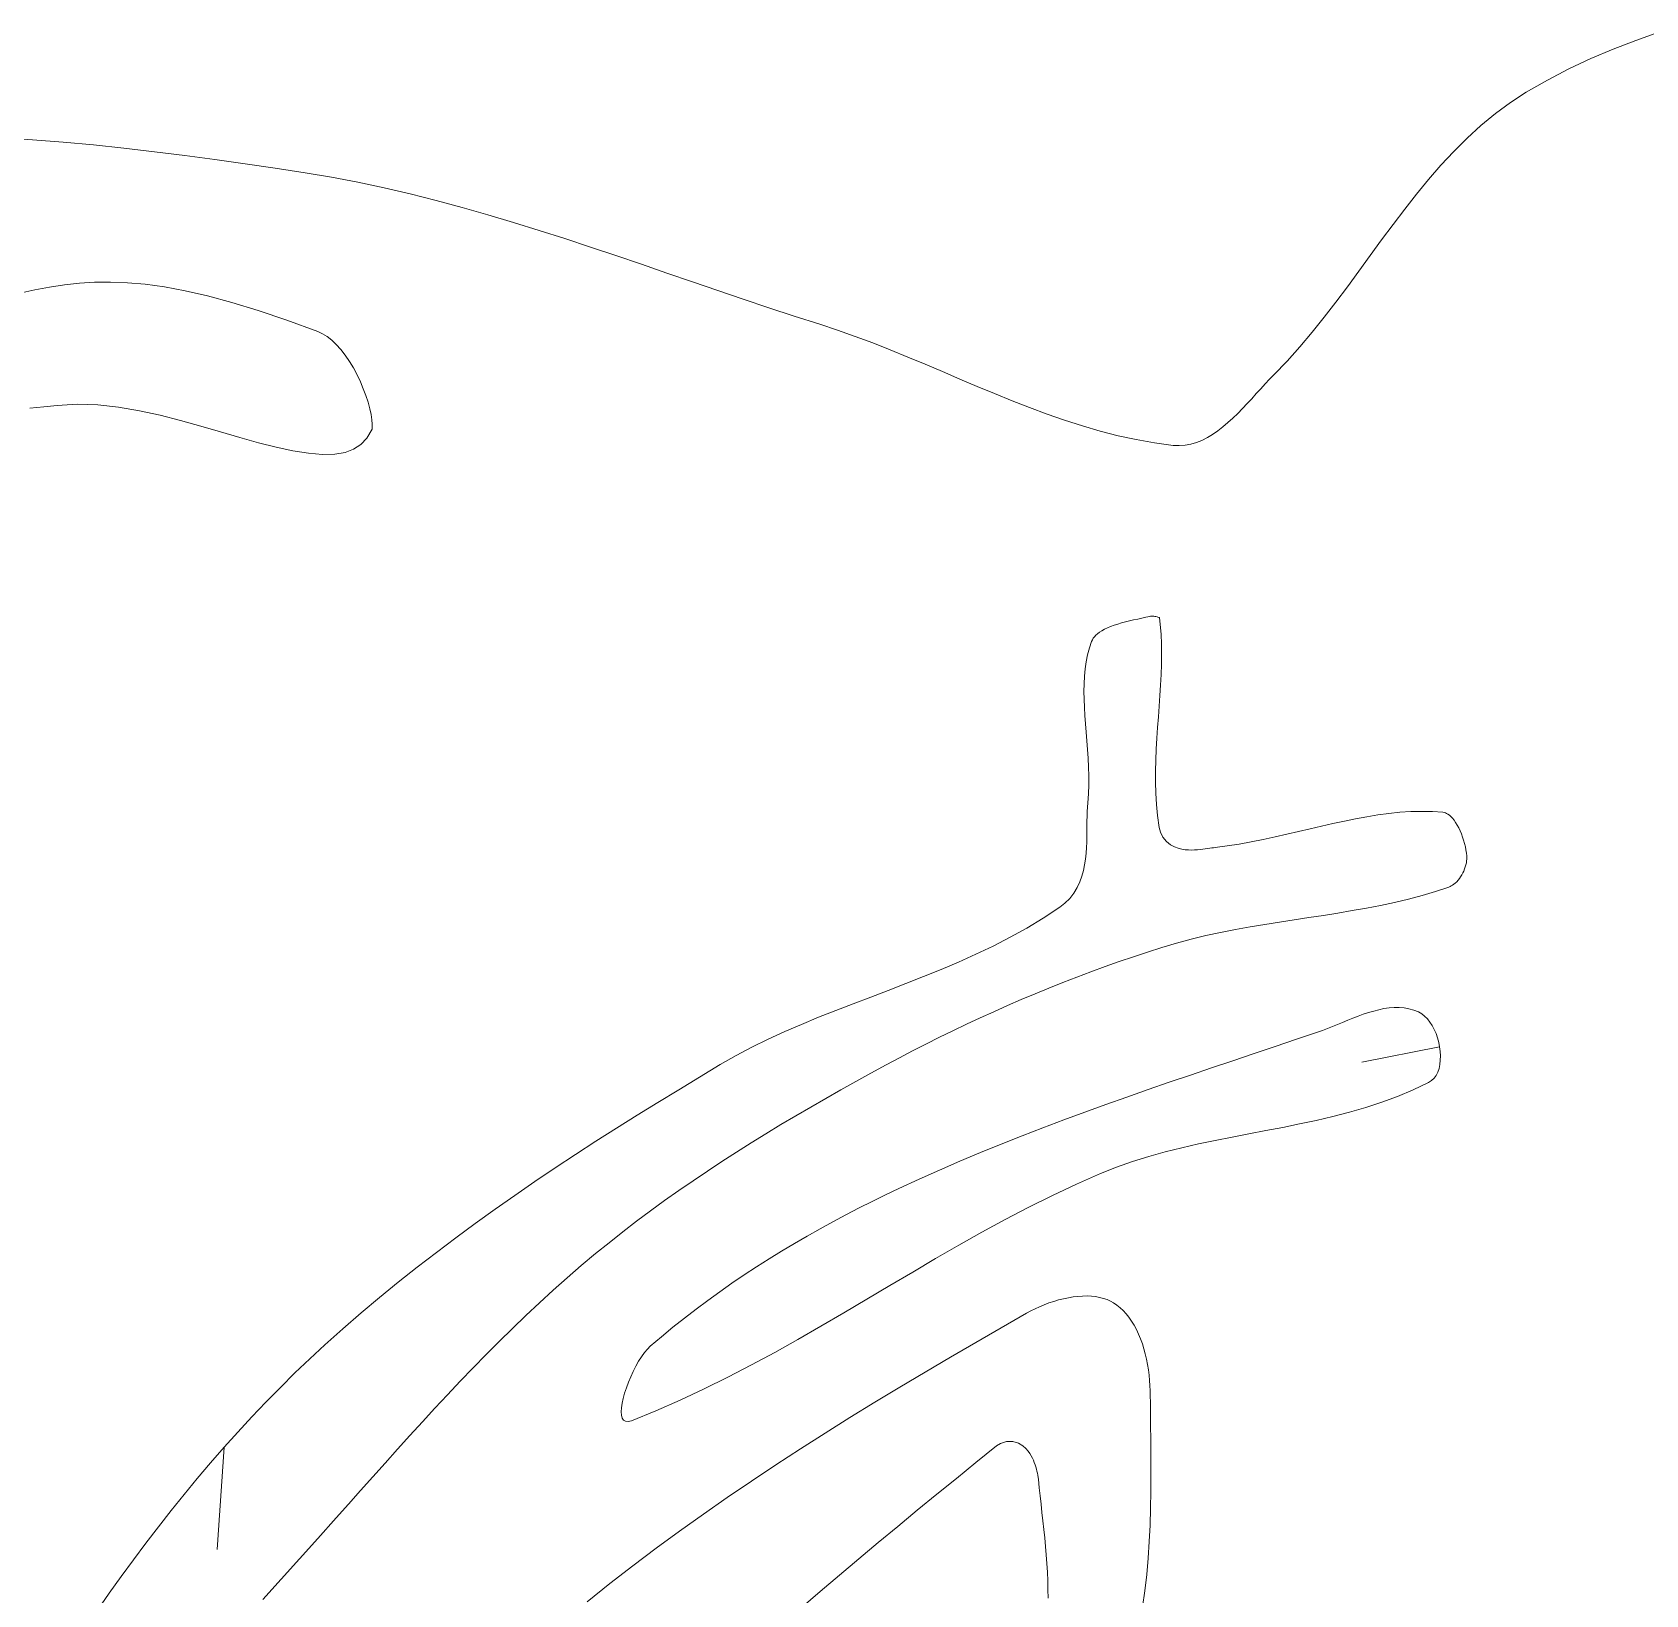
# Model space of a CAD drawing. Header units: inches. Extents: x -12 to 23, y -13.2 to 21.7.
# Drawn here: x 7.641 to 10.344, y 17.087 to 19.704 of the extents above; entities that cross this region are included whole.
import ezdxf

# ---------------------------------------------------------------- set-up
doc = ezdxf.new("R2010")
doc.units = ezdxf.units.IN
doc.header["$MEASUREMENT"] = 0
doc.layers.get('0').update_dxf_attribs({"lineweight": 0})

msp = doc.modelspace()

# ---------------------------------------------------------------- linework, layer by layer
at = {"color": 7, "linetype": 'Continuous', "lineweight": 0}
for p, q in [((7.6698, 19.2772), (7.645, 19.2727)), ((7.6946, 19.281), (7.6698, 19.2772)), ((7.7196, 19.2837), (7.6946, 19.281)), ((7.7452, 19.2854), (7.7196, 19.2837)), ((7.7719, 19.2858), (7.7452, 19.2854)), ((7.8, 19.2847), (7.7719, 19.2858)), ((7.8299, 19.2821), (7.8, 19.2847)), ((7.862, 19.2776), (7.8299, 19.2821)), ((7.8966, 19.2712), (7.862, 19.2776)), ((7.645, 19.2727), (7.6196, 19.2674)), ((7.9342, 19.2626), (7.8966, 19.2712)), ((7.9749, 19.2516), (7.9342, 19.2626)), ((8.0192, 19.2381), (7.9749, 19.2516)), ((8.0674, 19.2218), (8.0192, 19.2381)), ((8.1189, 19.2029), (8.0674, 19.2218)), ((8.127, 19.1991), (8.1189, 19.2029)), ((8.1346, 19.1944), (8.127, 19.1991)), ((8.1423, 19.1884), (8.1346, 19.1944)), ((8.15, 19.181), (8.1423, 19.1884)), ((8.1576, 19.1726), (8.15, 19.181)), ((8.165, 19.1631), (8.1576, 19.1726)), ((8.172, 19.1528), (8.165, 19.1631)), ((8.1786, 19.1418), (8.172, 19.1528)), ((8.1848, 19.1304), (8.1786, 19.1418)), ((8.1904, 19.1188), (8.1848, 19.1304)), ((8.1953, 19.1071), (8.1904, 19.1188)), ((8.1996, 19.0955), (8.1953, 19.1071)), ((8.2033, 19.0843), (8.1996, 19.0955)), ((8.2062, 19.0736), (8.2033, 19.0843)), ((7.6364, 19.0743), (7.6598, 19.0766)), ((7.6598, 19.0766), (7.6823, 19.0791)), ((7.6823, 19.0791), (7.7157, 19.0811)), ((7.7157, 19.0811), (7.7505, 19.0799)), ((7.7505, 19.0799), (7.7853, 19.0761)), ((7.7853, 19.0761), (7.8201, 19.0702)), ((7.8201, 19.0702), (7.8548, 19.0626)), ((7.8548, 19.0626), (7.8891, 19.0539)), ((8.2083, 19.0638), (8.2062, 19.0736)), ((8.2097, 19.055), (8.2083, 19.0638)), ((7.8891, 19.0539), (7.923, 19.0445)), ((7.923, 19.0445), (7.9561, 19.0349)), ((7.9561, 19.0349), (7.9884, 19.0255)), ((8.2011, 19.0244), (8.2099, 19.0395)), ((8.2103, 19.0477), (8.2097, 19.055)), ((8.2099, 19.0395), (8.2103, 19.0423)), ((8.2099, 19.0395), (8.2099, 19.0395)), ((8.2103, 19.0423), (8.2103, 19.0477)), ((7.9884, 19.0255), (8.0195, 19.0167)), ((8.0195, 19.0167), (8.0492, 19.0091)), ((8.0492, 19.0091), (8.0772, 19.003)), ((8.0772, 19.003), (8.1032, 18.9989)), ((8.1648, 19.0005), (8.1791, 19.0058)), ((8.1791, 19.0058), (8.1909, 19.0135)), ((8.1909, 19.0135), (8.2011, 19.0244)), ((8.1032, 18.9989), (8.1267, 18.997)), ((8.1267, 18.997), (8.1474, 18.9975)), ((8.1474, 18.9975), (8.1648, 19.0005)), ((9.4419, 18.7065), (9.437, 18.7041)), ((9.4473, 18.7087), (9.4419, 18.7065)), ((9.453, 18.7108), (9.4473, 18.7087)), ((9.4591, 18.7128), (9.453, 18.7108)), ((9.4655, 18.7147), (9.4591, 18.7128)), ((9.472, 18.7165), (9.4655, 18.7147)), ((9.4788, 18.7182), (9.472, 18.7165)), ((9.4856, 18.7198), (9.4788, 18.7182)), ((9.4926, 18.7213), (9.4856, 18.7198)), ((9.4995, 18.7228), (9.4926, 18.7213)), ((9.5064, 18.7243), (9.4995, 18.7228)), ((9.5127, 18.7256), (9.5064, 18.7243)), ((9.514, 18.7259), (9.5127, 18.7256)), ((9.5151, 18.726), (9.514, 18.7259)), ((9.5164, 18.726), (9.5151, 18.726)), ((9.518, 18.726), (9.5164, 18.726)), ((9.5197, 18.7259), (9.518, 18.726)), ((9.5214, 18.7257), (9.5197, 18.7259)), ((9.5232, 18.7254), (9.5214, 18.7257)), ((9.525, 18.725), (9.5232, 18.7254)), ((9.5266, 18.7246), (9.525, 18.725)), ((9.5281, 18.7241), (9.5266, 18.7246)), ((9.5291, 18.7237), (9.5281, 18.7241)), ((9.5304, 18.7124), (9.5291, 18.7237)), ((9.5317, 18.6959), (9.5304, 18.7124)), ((9.4153, 18.6836), (9.4116, 18.6728)), ((9.4167, 18.6866), (9.4153, 18.6836)), ((9.4182, 18.6892), (9.4167, 18.6866)), ((9.4201, 18.6917), (9.4182, 18.6892)), ((9.4224, 18.6942), (9.4201, 18.6917)), ((9.4252, 18.6967), (9.4224, 18.6942)), ((9.4286, 18.6992), (9.4252, 18.6967)), ((9.4325, 18.7017), (9.4286, 18.6992)), ((9.437, 18.7041), (9.4325, 18.7017)), ((9.5324, 18.6792), (9.5317, 18.6959)), ((9.5326, 18.6623), (9.5324, 18.6792)), ((9.4086, 18.6614), (9.4063, 18.6498)), ((9.4116, 18.6728), (9.4086, 18.6614)), ((9.5324, 18.6453), (9.5326, 18.6623)), ((9.4034, 18.6255), (9.4027, 18.6129)), ((9.4045, 18.6378), (9.4034, 18.6255)), ((9.4063, 18.6498), (9.4045, 18.6378)), ((9.531, 18.6107), (9.5318, 18.6281)), ((9.5318, 18.6281), (9.5324, 18.6453)), ((9.4027, 18.6129), (9.4026, 18.6)), ((9.4026, 18.6), (9.4028, 18.5868)), ((9.5299, 18.5932), (9.531, 18.6107)), ((9.4028, 18.5868), (9.4033, 18.5733)), ((9.4033, 18.5733), (9.4042, 18.5597)), ((9.5273, 18.5577), (9.5286, 18.5755)), ((9.5286, 18.5755), (9.5299, 18.5932)), ((9.4042, 18.5597), (9.4052, 18.5457)), ((9.4052, 18.5457), (9.4063, 18.5316)), ((9.526, 18.5397), (9.5273, 18.5577)), ((9.4063, 18.5316), (9.4074, 18.5173)), ((9.4074, 18.5173), (9.4085, 18.5029)), ((9.5237, 18.5034), (9.5248, 18.5216)), ((9.5248, 18.5216), (9.526, 18.5397)), ((9.4085, 18.5029), (9.4094, 18.4882)), ((9.5229, 18.4851), (9.5237, 18.5034)), ((9.4094, 18.4882), (9.4101, 18.4734)), ((9.4101, 18.4734), (9.4105, 18.4585)), ((9.5225, 18.4667), (9.5229, 18.4851)), ((9.5225, 18.4481), (9.5225, 18.4667)), ((9.4105, 18.4434), (9.41, 18.4282)), ((9.4105, 18.4585), (9.4105, 18.4434)), ((9.523, 18.4295), (9.5225, 18.4481)), ((9.4089, 18.4136), (9.4083, 18.4062)), ((9.41, 18.4282), (9.4089, 18.4136)), ((9.5241, 18.4107), (9.523, 18.4295)), ((9.5259, 18.3919), (9.5241, 18.4107)), ((9.4076, 18.3829), (9.4075, 18.3744)), ((9.4077, 18.3911), (9.4076, 18.3829)), ((9.4079, 18.3988), (9.4077, 18.3911)), ((9.4083, 18.4062), (9.4079, 18.3988)), ((9.5287, 18.3718), (9.5259, 18.3919)), ((9.8388, 18.3828), (9.8197, 18.3787)), ((9.8576, 18.3867), (9.8388, 18.3828)), ((9.8764, 18.3901), (9.8576, 18.3867)), ((9.8951, 18.3931), (9.8764, 18.3901)), ((9.9136, 18.3956), (9.8951, 18.3931)), ((9.932, 18.3975), (9.9136, 18.3956)), ((9.9503, 18.3987), (9.932, 18.3975)), ((9.9685, 18.3991), (9.9503, 18.3987)), ((9.9865, 18.3988), (9.9685, 18.3991)), ((10.0039, 18.3976), (9.9865, 18.3988)), ((10.0064, 18.3972), (10.0039, 18.3976)), ((10.0082, 18.3967), (10.0064, 18.3972)), ((10.0102, 18.3958), (10.0082, 18.3967)), ((10.0124, 18.3945), (10.0102, 18.3958)), ((10.0148, 18.3928), (10.0124, 18.3945)), ((10.0173, 18.3905), (10.0148, 18.3928)), ((10.02, 18.3876), (10.0173, 18.3905)), ((10.0227, 18.3843), (10.02, 18.3876)), ((10.0253, 18.3805), (10.0227, 18.3843)), ((9.4074, 18.3567), (9.4072, 18.3476)), ((9.4075, 18.3657), (9.4074, 18.3567)), ((9.4075, 18.3744), (9.4075, 18.3657)), ((9.5308, 18.3641), (9.5287, 18.3718)), ((9.535, 18.3558), (9.5308, 18.3641)), ((9.5408, 18.3487), (9.535, 18.3558)), ((9.7227, 18.3562), (9.7029, 18.3519)), ((9.7424, 18.3607), (9.7227, 18.3562)), ((9.7619, 18.3652), (9.7424, 18.3607)), ((9.7813, 18.3698), (9.7619, 18.3652)), ((9.8006, 18.3743), (9.7813, 18.3698)), ((9.8197, 18.3787), (9.8006, 18.3743)), ((10.028, 18.3762), (10.0253, 18.3805)), ((10.0305, 18.3716), (10.028, 18.3762)), ((10.0328, 18.3666), (10.0305, 18.3716)), ((10.035, 18.3614), (10.0328, 18.3666)), ((10.037, 18.3561), (10.035, 18.3614)), ((10.0387, 18.3507), (10.037, 18.3561)), ((9.4061, 18.3288), (9.405, 18.3193)), ((9.4067, 18.3383), (9.4061, 18.3288)), ((9.4072, 18.3476), (9.4067, 18.3383)), ((9.5474, 18.3433), (9.5408, 18.3487)), ((9.5541, 18.3396), (9.5474, 18.3433)), ((9.5606, 18.3372), (9.5541, 18.3396)), ((9.5667, 18.3357), (9.5606, 18.3372)), ((9.5724, 18.3348), (9.5667, 18.3357)), ((9.5778, 18.3344), (9.5724, 18.3348)), ((9.5829, 18.3343), (9.5778, 18.3344)), ((9.5878, 18.3344), (9.5829, 18.3343)), ((9.5926, 18.3347), (9.5878, 18.3344)), ((9.5971, 18.3352), (9.5926, 18.3347)), ((9.6015, 18.3357), (9.5971, 18.3352)), ((9.6057, 18.3362), (9.6015, 18.3357)), ((9.6096, 18.3368), (9.6057, 18.3362)), ((9.6133, 18.3373), (9.6096, 18.3368)), ((9.6166, 18.3378), (9.6133, 18.3373)), ((9.6196, 18.3382), (9.6166, 18.3378)), ((9.6225, 18.3385), (9.6196, 18.3382)), ((9.6426, 18.3411), (9.6225, 18.3385)), ((9.6628, 18.3443), (9.6426, 18.3411)), ((9.6829, 18.3479), (9.6628, 18.3443)), ((9.7029, 18.3519), (9.6829, 18.3479)), ((10.0403, 18.3452), (10.0387, 18.3507)), ((10.0416, 18.3397), (10.0403, 18.3452)), ((10.0426, 18.3344), (10.0416, 18.3397)), ((10.0434, 18.3293), (10.0426, 18.3344)), ((10.0439, 18.3247), (10.0434, 18.3293)), ((9.4016, 18.3001), (9.3989, 18.2905)), ((9.4036, 18.3097), (9.4016, 18.3001)), ((9.405, 18.3193), (9.4036, 18.3097)), ((10.0389, 18.2992), (10.0403, 18.3027)), ((10.0403, 18.3027), (10.0415, 18.3061)), ((10.0415, 18.3061), (10.0425, 18.3095)), ((10.0425, 18.3095), (10.0432, 18.3128)), ((10.0432, 18.3128), (10.0437, 18.316)), ((10.0437, 18.316), (10.044, 18.3191)), ((10.0441, 18.3219), (10.0439, 18.3247)), ((10.044, 18.3191), (10.0441, 18.3219)), ((9.3954, 18.2809), (9.391, 18.2714)), ((9.3989, 18.2905), (9.3954, 18.2809)), ((10.0136, 18.2721), (10.016, 18.2731)), ((10.016, 18.2731), (10.018, 18.2741)), ((10.018, 18.2741), (10.0202, 18.2755)), ((10.0202, 18.2755), (10.0224, 18.2771)), ((10.0224, 18.2771), (10.0247, 18.279)), ((10.0247, 18.279), (10.027, 18.2813)), ((10.027, 18.2813), (10.0293, 18.2838)), ((10.0293, 18.2838), (10.0315, 18.2865)), ((10.0315, 18.2865), (10.0335, 18.2895)), ((10.0335, 18.2895), (10.0355, 18.2926)), ((10.0355, 18.2926), (10.0373, 18.2959)), ((10.0373, 18.2959), (10.0389, 18.2992)), ((9.3787, 18.2534), (9.3708, 18.2453)), ((9.3855, 18.2622), (9.3787, 18.2534)), ((9.391, 18.2714), (9.3855, 18.2622)), ((9.8995, 18.2416), (9.9229, 18.2467)), ((9.9229, 18.2467), (9.9461, 18.2522)), ((9.9461, 18.2522), (9.969, 18.2582)), ((9.969, 18.2582), (9.9917, 18.2649)), ((9.9917, 18.2649), (10.0136, 18.2721)), ((9.3345, 18.2203), (9.3069, 18.2037)), ((9.3622, 18.2385), (9.3345, 18.2203)), ((9.3708, 18.2453), (9.3622, 18.2385)), ((9.7548, 18.2174), (9.7793, 18.2211)), ((9.7793, 18.2211), (9.8037, 18.2249)), ((9.8037, 18.2249), (9.8279, 18.2287)), ((9.8279, 18.2287), (9.8519, 18.2328)), ((9.8519, 18.2328), (9.8758, 18.237)), ((9.8758, 18.237), (9.8995, 18.2416)), ((9.3069, 18.2037), (9.2788, 18.1881)), ((9.6069, 18.1909), (9.6316, 18.1962)), ((9.6316, 18.1962), (9.6563, 18.2011)), ((9.6563, 18.2011), (9.681, 18.2056)), ((9.681, 18.2056), (9.7057, 18.2097)), ((9.7057, 18.2097), (9.7303, 18.2136)), ((9.7303, 18.2136), (9.7548, 18.2174)), ((9.2503, 18.1735), (9.2214, 18.1597)), ((9.2788, 18.1881), (9.2503, 18.1735)), ((9.5092, 18.1634), (9.5333, 18.1712)), ((9.5333, 18.1712), (9.5576, 18.1784)), ((9.5576, 18.1784), (9.5822, 18.185)), ((9.5822, 18.185), (9.6069, 18.1909)), ((9.1923, 18.1467), (9.1631, 18.1342)), ((9.2214, 18.1597), (9.1923, 18.1467)), ((9.4143, 18.1303), (9.4379, 18.139)), ((9.4379, 18.139), (9.4616, 18.1474)), ((9.4616, 18.1474), (9.4854, 18.1555)), ((9.4854, 18.1555), (9.5092, 18.1634)), ((9.1042, 18.1107), (9.0747, 18.0993)), ((9.1336, 18.1223), (9.1042, 18.1107)), ((9.1631, 18.1342), (9.1336, 18.1223)), ((9.3439, 18.103), (9.3673, 18.1123)), ((9.3673, 18.1123), (9.3907, 18.1214)), ((9.3907, 18.1214), (9.4143, 18.1303)), ((9.0453, 18.0881), (9.016, 18.0769)), ((9.0747, 18.0993), (9.0453, 18.0881)), ((9.2743, 18.0737), (9.2974, 18.0837)), ((9.2974, 18.0837), (9.3206, 18.0935)), ((9.3206, 18.0935), (9.3439, 18.103)), ((8.9869, 18.0656), (8.9581, 18.0541)), ((9.016, 18.0769), (8.9869, 18.0656)), ((9.2285, 18.0531), (9.2514, 18.0635)), ((9.2514, 18.0635), (9.2743, 18.0737)), ((8.9014, 18.0301), (8.8736, 18.0174)), ((8.9295, 18.0423), (8.9014, 18.0301)), ((8.9581, 18.0541), (8.9295, 18.0423)), ((9.1604, 18.0206), (9.183, 18.0316)), ((9.183, 18.0316), (9.2057, 18.0424)), ((9.2057, 18.0424), (9.2285, 18.0531)), ((8.8464, 18.004), (8.8197, 17.9899)), ((8.8736, 18.0174), (8.8464, 18.004)), ((9.1156, 17.9979), (9.1379, 18.0093)), ((9.1379, 18.0093), (9.1604, 18.0206)), ((8.8197, 17.9899), (8.7933, 17.9749)), ((9.0712, 17.9744), (9.0933, 17.9862)), ((9.0933, 17.9862), (9.1156, 17.9979)), ((8.7585, 17.954), (8.7236, 17.9329)), ((8.7933, 17.9749), (8.7585, 17.954)), ((9.0205, 17.9466), (9.0458, 17.9606)), ((9.0458, 17.9606), (9.0712, 17.9744)), ((8.7236, 17.9329), (8.6887, 17.9116)), ((8.97, 17.9182), (8.9952, 17.9325)), ((8.9952, 17.9325), (9.0205, 17.9466)), ((8.6887, 17.9116), (8.654, 17.8901)), ((8.9198, 17.8891), (8.9448, 17.9038)), ((8.9448, 17.9038), (8.97, 17.9182)), ((8.6194, 17.8684), (8.585, 17.8464)), ((8.654, 17.8901), (8.6194, 17.8684)), ((8.8699, 17.8592), (8.8948, 17.8743)), ((8.8948, 17.8743), (8.9198, 17.8891)), ((8.585, 17.8464), (8.5507, 17.8242)), ((8.8206, 17.8284), (8.8452, 17.8439)), ((8.8452, 17.8439), (8.8699, 17.8592)), ((8.5507, 17.8242), (8.5167, 17.8017)), ((8.7961, 17.8126), (8.8206, 17.8284)), ((8.5167, 17.8017), (8.4829, 17.779)), ((8.7477, 17.7803), (8.7718, 17.7966)), ((8.7718, 17.7966), (8.7961, 17.8126)), ((8.4829, 17.779), (8.4493, 17.7559)), ((8.7, 17.747), (8.7237, 17.7638)), ((8.7237, 17.7638), (8.7477, 17.7803)), ((8.4159, 17.7326), (8.3829, 17.7089)), ((8.4493, 17.7559), (8.4159, 17.7326)), ((8.6764, 17.7299), (8.7, 17.747)), ((8.3829, 17.7089), (8.3501, 17.6848)), ((8.6299, 17.6947), (8.653, 17.7124)), ((8.653, 17.7124), (8.6764, 17.7299)), ((8.3501, 17.6848), (8.3177, 17.6604)), ((8.607, 17.6766), (8.6299, 17.6947)), ((8.3177, 17.6604), (8.2856, 17.6356)), ((8.5604, 17.6382), (8.5844, 17.6582)), ((8.5844, 17.6582), (8.607, 17.6766)), ((8.2856, 17.6356), (8.2538, 17.6104)), ((8.5368, 17.6178), (8.5604, 17.6382)), ((8.2538, 17.6104), (8.2224, 17.5848)), ((8.4904, 17.5759), (8.5135, 17.597)), ((8.5135, 17.597), (8.5368, 17.6178)), ((8.2224, 17.5848), (8.1915, 17.5588)), ((8.4677, 17.5546), (8.4904, 17.5759)), ((9.3361, 17.5726), (9.3283, 17.5693)), ((9.344, 17.5756), (9.3361, 17.5726)), ((9.352, 17.5783), (9.344, 17.5756)), ((9.3602, 17.5807), (9.352, 17.5783)), ((9.3683, 17.5827), (9.3602, 17.5807)), ((9.3765, 17.5844), (9.3683, 17.5827)), ((9.3845, 17.5858), (9.3765, 17.5844)), ((9.3925, 17.5867), (9.3845, 17.5858)), ((9.4003, 17.5872), (9.3925, 17.5867)), ((9.4079, 17.5873), (9.4003, 17.5872)), ((9.4152, 17.5869), (9.4079, 17.5873)), ((9.4222, 17.5862), (9.4152, 17.5869)), ((9.4289, 17.5849), (9.4222, 17.5862)), ((9.4353, 17.5833), (9.4289, 17.5849)), ((9.4412, 17.5812), (9.4353, 17.5833)), ((9.4469, 17.5787), (9.4412, 17.5812)), ((9.4522, 17.5758), (9.4469, 17.5787)), ((9.4578, 17.572), (9.4522, 17.5758)), ((9.4632, 17.5677), (9.4578, 17.572)), ((8.1915, 17.5588), (8.1609, 17.5323)), ((8.4453, 17.533), (8.4677, 17.5546)), ((9.3063, 17.5583), (9.2639, 17.534)), ((9.3135, 17.5622), (9.3063, 17.5583)), ((9.3208, 17.5658), (9.3135, 17.5622)), ((9.3283, 17.5693), (9.3208, 17.5658)), ((9.4683, 17.5628), (9.4632, 17.5677)), ((9.4733, 17.5574), (9.4683, 17.5628)), ((9.478, 17.5516), (9.4733, 17.5574)), ((9.4824, 17.5452), (9.478, 17.5516)), ((9.4866, 17.5384), (9.4824, 17.5452)), ((8.1609, 17.5323), (8.1308, 17.5054)), ((8.4231, 17.5112), (8.4453, 17.533)), ((9.2639, 17.534), (9.2214, 17.5095)), ((9.4904, 17.5312), (9.4866, 17.5384)), ((9.494, 17.5236), (9.4904, 17.5312)), ((9.4974, 17.5157), (9.494, 17.5236)), ((8.1308, 17.5054), (8.1056, 17.4821)), ((8.3794, 17.4669), (8.4011, 17.4891)), ((8.4011, 17.4891), (8.4231, 17.5112)), ((9.2214, 17.5095), (9.1789, 17.4847)), ((9.5004, 17.5074), (9.4974, 17.5157)), ((9.503, 17.499), (9.5004, 17.5074)), ((9.5054, 17.4903), (9.503, 17.499)), ((9.5075, 17.4815), (9.5054, 17.4903)), ((8.1056, 17.4821), (8.0808, 17.4583)), ((8.3578, 17.4445), (8.3794, 17.4669)), ((9.1789, 17.4847), (9.1366, 17.4598)), ((9.5092, 17.4727), (9.5075, 17.4815)), ((9.5107, 17.4638), (9.5092, 17.4727)), ((9.5118, 17.4549), (9.5107, 17.4638)), ((8.0808, 17.4583), (8.0563, 17.4342)), ((8.3365, 17.4219), (8.3578, 17.4445)), ((9.1366, 17.4598), (9.0944, 17.4346)), ((9.5126, 17.446), (9.5118, 17.4549)), ((9.5132, 17.4373), (9.5126, 17.446)), ((9.5134, 17.4285), (9.5132, 17.4373)), ((8.0322, 17.4097), (8.0085, 17.3847)), ((8.0563, 17.4342), (8.0322, 17.4097)), ((8.3153, 17.3992), (8.3365, 17.4219)), ((9.0523, 17.4092), (9.0105, 17.3835)), ((9.0944, 17.4346), (9.0523, 17.4092)), ((9.5138, 17.4007), (9.5134, 17.4285)), ((8.0085, 17.3847), (7.9851, 17.3594)), ((8.2942, 17.3764), (8.3153, 17.3992)), ((9.0105, 17.3835), (8.9689, 17.3574)), ((9.5142, 17.3726), (9.5138, 17.4007)), ((7.9851, 17.3594), (7.9621, 17.3338)), ((8.2733, 17.3535), (8.2942, 17.3764)), ((8.9689, 17.3574), (8.9275, 17.3311)), ((9.5145, 17.3444), (9.5142, 17.3726)), ((7.9621, 17.3338), (7.9394, 17.3078)), ((8.2319, 17.3075), (8.2526, 17.3305)), ((8.2526, 17.3305), (8.2733, 17.3535)), ((8.9275, 17.3311), (8.8864, 17.3044)), ((9.2217, 17.3085), (9.2558, 17.3362)), ((9.2558, 17.3362), (9.2625, 17.3404)), ((9.2625, 17.3404), (9.2728, 17.3436)), ((9.2728, 17.3436), (9.2836, 17.3434)), ((9.2836, 17.3434), (9.293, 17.3405)), ((9.293, 17.3405), (9.3001, 17.3363)), ((9.3001, 17.3363), (9.3051, 17.3319)), ((9.3051, 17.3319), (9.3089, 17.3276)), ((9.3089, 17.3276), (9.3118, 17.3235)), ((9.5148, 17.3161), (9.5145, 17.3444)), ((7.9394, 17.3078), (7.9171, 17.2814)), ((8.2113, 17.2845), (8.2319, 17.3075)), ((8.8864, 17.3044), (8.8456, 17.2773)), ((9.1889, 17.2818), (9.2217, 17.3085)), ((9.3118, 17.3235), (9.3142, 17.3196)), ((9.3142, 17.3196), (9.3162, 17.3158)), ((9.3162, 17.3158), (9.3179, 17.312)), ((9.3179, 17.312), (9.3194, 17.3083)), ((9.3194, 17.3083), (9.3208, 17.3046)), ((9.3208, 17.3046), (9.322, 17.301)), ((9.322, 17.301), (9.323, 17.2974)), ((9.5149, 17.2879), (9.5148, 17.3161)), ((7.9171, 17.2814), (7.8951, 17.2548)), ((8.1907, 17.2614), (8.2113, 17.2845)), ((8.8456, 17.2773), (8.8051, 17.2498)), ((9.156, 17.2551), (9.1889, 17.2818)), ((9.323, 17.2974), (9.3239, 17.2939)), ((9.3239, 17.2939), (9.3248, 17.2903)), ((9.3248, 17.2903), (9.3254, 17.2869)), ((9.3254, 17.2869), (9.326, 17.2834)), ((9.326, 17.2834), (9.3264, 17.2804)), ((9.3264, 17.2804), (9.3277, 17.2662)), ((9.5147, 17.2597), (9.5149, 17.2879)), ((7.8951, 17.2548), (7.8734, 17.2279)), ((8.1702, 17.2384), (8.1907, 17.2614)), ((8.8051, 17.2498), (8.765, 17.2219)), ((9.1233, 17.2283), (9.156, 17.2551)), ((9.3277, 17.2662), (9.3292, 17.2525)), ((9.3292, 17.2525), (9.3307, 17.2386)), ((9.5142, 17.2316), (9.5147, 17.2597)), ((7.8734, 17.2279), (7.852, 17.2006)), ((8.1498, 17.2154), (8.1702, 17.2384)), ((8.765, 17.2219), (8.7252, 17.1935)), ((9.0905, 17.2014), (9.1233, 17.2283)), ((9.3307, 17.2386), (9.3322, 17.2246)), ((9.3322, 17.2246), (9.3338, 17.2106)), ((9.5134, 17.2036), (9.5142, 17.2316)), ((7.852, 17.2006), (7.831, 17.1731)), ((8.1193, 17.1812), (8.1498, 17.2154)), ((8.7252, 17.1935), (8.6858, 17.1647)), ((9.0578, 17.1743), (9.0905, 17.2014)), ((9.3338, 17.2106), (9.3353, 17.1964)), ((9.3353, 17.1964), (9.3368, 17.1822)), ((9.5121, 17.1758), (9.5134, 17.2036)), ((7.831, 17.1731), (7.8103, 17.1454)), ((8.0886, 17.147), (8.1193, 17.1812)), ((8.6858, 17.1647), (8.6469, 17.1353)), ((9.0253, 17.1471), (9.0578, 17.1743)), ((9.3368, 17.1822), (9.3381, 17.1679)), ((9.3381, 17.1679), (9.3394, 17.1536)), ((9.5102, 17.1481), (9.5121, 17.1758)), ((7.8103, 17.1454), (7.7898, 17.1175)), ((8.0579, 17.1129), (8.0886, 17.147)), ((8.9928, 17.1198), (9.0253, 17.1471)), ((9.3394, 17.1536), (9.3404, 17.1392)), ((9.3404, 17.1392), (9.3413, 17.1247)), ((9.5078, 17.1206), (9.5102, 17.1481)), ((7.7898, 17.1175), (7.7697, 17.0893)), ((8.027, 17.0787), (8.0579, 17.1129)), ((8.6469, 17.1353), (8.6084, 17.1055)), ((8.9605, 17.0922), (8.9928, 17.1198)), ((9.3413, 17.1247), (9.3419, 17.1102)), ((9.5047, 17.0934), (9.5078, 17.1206)), ((7.7697, 17.0893), (7.7499, 17.0609)), ((8.6084, 17.1055), (8.5704, 17.075)), ((8.9283, 17.0644), (8.9605, 17.0922)), ((9.3419, 17.1102), (9.3423, 17.0956)), ((9.3423, 17.0956), (9.3424, 17.0809)), ((9.5009, 17.0665), (9.5047, 17.0934))]:
    msp.add_line(p, q, dxfattribs=at)
at = {"color": 30, "linetype": 'Continuous', "lineweight": 0, "true_color": 0xff7e00}
for p, q in [((9.9985, 18.0045), (9.8683, 17.9792)), ((7.9621, 17.3338), (7.9502, 17.1625))]:
    msp.add_line(p, q, dxfattribs=at)
at = {"color": 7, "linetype": 'Continuous', "lineweight": 0}
msp.add_lwpolyline([(7.5902, 19.5275), (7.6412, 19.5242), (7.6923, 19.5201), (7.7433, 19.5154), (7.7943, 19.51), (7.8452, 19.504), (7.896, 19.4976), (7.9467, 19.4908), (7.9972, 19.4837), (8.0477, 19.4763), (8.0979, 19.4686), (8.1422, 19.4613), (8.1863, 19.4529), (8.2302, 19.4436), (8.2739, 19.4335), (8.3174, 19.4225), (8.3607, 19.4108), (8.4039, 19.3985), (8.447, 19.3856), (8.49, 19.3723), (8.5329, 19.3585), (8.5757, 19.3444), (8.6184, 19.33), (8.6611, 19.3155), (8.7038, 19.3008), (8.7465, 19.2862), (8.7891, 19.2715), (8.8318, 19.257), (8.8745, 19.2427), (8.9173, 19.2287), (8.9601, 19.2151), (8.9899, 19.2053), (9.0194, 19.1948), (9.0489, 19.1837), (9.0782, 19.1722), (9.1074, 19.1602), (9.1365, 19.148), (9.1656, 19.1357), (9.1947, 19.1233), (9.2238, 19.111), (9.2529, 19.0988), (9.2821, 19.087), (9.3113, 19.0756), (9.3407, 19.0646), (9.3702, 19.0544), (9.3999, 19.0448), (9.4298, 19.0361), (9.4599, 19.0284), (9.4903, 19.0218), (9.5209, 19.0163), (9.5518, 19.0122), (9.562, 19.0117), (9.5719, 19.0123), (9.5816, 19.0141), (9.591, 19.0169), (9.6003, 19.0206), (9.6093, 19.0252), (9.6182, 19.0305), (9.6269, 19.0365), (9.6354, 19.0432), (9.6438, 19.0503), (9.652, 19.0578), (9.6601, 19.0657), (9.668, 19.0738), (9.6759, 19.0821), (9.6836, 19.0904), (9.6912, 19.0988), (9.6987, 19.1071), (9.7062, 19.1152), (9.7136, 19.123), (9.7209, 19.1305), (9.7429, 19.1534), (9.7642, 19.1772), (9.7848, 19.2016), (9.8049, 19.2267), (9.8246, 19.2522), (9.844, 19.278), (9.8631, 19.3041), (9.8822, 19.3302), (9.9013, 19.3563), (9.9205, 19.3822), (9.9399, 19.4078), (9.9597, 19.433), (9.9799, 19.4576), (10.0007, 19.4816), (10.0222, 19.5047), (10.0445, 19.5269), (10.0676, 19.5481), (10.0918, 19.5681), (10.1171, 19.5867), (10.1436, 19.6039), (10.1789, 19.6242), (10.215, 19.6429), (10.2518, 19.6601), (10.2892, 19.676), (10.3272, 19.6906), (10.3657, 19.7042)], dxfattribs=at)
at = {"color": 7, "linetype": 'Continuous', "lineweight": 0, "flags": 128}
msp.add_lwpolyline([(8.6444, 17.3784), (8.6856, 17.395), (8.7262, 17.4127), (8.7664, 17.4315), (8.8062, 17.4512), (8.8455, 17.4717), (8.8846, 17.4928), (8.9234, 17.5146), (8.962, 17.5368), (9.0005, 17.5593), (9.0389, 17.582), (9.0773, 17.6047), (9.1157, 17.6274), (9.1541, 17.65), (9.1927, 17.6722), (9.2315, 17.6941), (9.2706, 17.7153), (9.31, 17.736), (9.3497, 17.7558), (9.3899, 17.7747), (9.4305, 17.7926), (9.457, 17.8032), (9.4839, 17.8126), (9.5111, 17.8211), (9.5386, 17.8287), (9.5664, 17.8356), (9.5943, 17.842), (9.6225, 17.8479), (9.6507, 17.8535), (9.679, 17.8589), (9.7073, 17.8643), (9.7356, 17.8697), (9.7638, 17.8754), (9.7918, 17.8815), (9.8196, 17.888), (9.8473, 17.8951), (9.8746, 17.903), (9.9016, 17.9118), (9.9281, 17.9216), (9.9543, 17.9326), (9.98, 17.9448), (9.9849, 17.948), (9.9891, 17.952), (9.9926, 17.9569), (9.9953, 17.9624), (9.9974, 17.9686), (9.9989, 17.9752), (9.9996, 17.9822), (9.9998, 17.9895), (9.9994, 17.997), (9.9985, 18.0045), (9.9969, 18.0121), (9.9949, 18.0195), (9.9924, 18.0268), (9.9894, 18.0337), (9.986, 18.0402), (9.9822, 18.0462), (9.9779, 18.0516), (9.9733, 18.0563), (9.9684, 18.0602), (9.9631, 18.0631), (9.9552, 18.0662), (9.9471, 18.0685), (9.9389, 18.0699), (9.9306, 18.0705), (9.9222, 18.0705), (9.9138, 18.0698), (9.9052, 18.0686), (9.8966, 18.0668), (9.888, 18.0646), (9.8793, 18.0621), (9.8706, 18.0592), (9.862, 18.0561), (9.8533, 18.0527), (9.8446, 18.0493), (9.836, 18.0457), (9.8275, 18.0422), (9.819, 18.0387), (9.8106, 18.0354), (9.8022, 18.0322), (9.794, 18.0293), (9.7585, 18.0173), (9.723, 18.0053), (9.6875, 17.9934), (9.652, 17.9814), (9.6164, 17.9694), (9.5809, 17.9574), (9.5454, 17.9453), (9.51, 17.933), (9.4746, 17.9206), (9.4393, 17.908), (9.404, 17.8953), (9.3689, 17.8823), (9.3338, 17.8691), (9.2989, 17.8556), (9.2641, 17.8418), (9.2294, 17.8276), (9.1949, 17.8132), (9.1606, 17.7983), (9.1264, 17.783), (9.0924, 17.7673), (9.0701, 17.7567), (9.048, 17.7458), (9.0259, 17.7347), (9.0039, 17.7233), (8.9821, 17.7116), (8.9604, 17.6997), (8.9388, 17.6875), (8.9174, 17.6751), (8.8961, 17.6624), (8.875, 17.6493), (8.8541, 17.6361), (8.8334, 17.6225), (8.8129, 17.6086), (8.7927, 17.5945), (8.7726, 17.58), (8.7528, 17.5652), (8.7332, 17.5502), (8.7139, 17.5348), (8.6949, 17.5191), (8.6761, 17.5031), (8.6712, 17.4983), (8.6663, 17.4924), (8.6613, 17.4855), (8.6565, 17.4779), (8.6519, 17.4696), (8.6474, 17.4609), (8.6432, 17.4518), (8.6394, 17.4427), (8.636, 17.4335), (8.6331, 17.4245), (8.6307, 17.4158), (8.6289, 17.4076), (8.6278, 17.4), (8.6275, 17.3933), (8.6279, 17.3875), (8.6292, 17.3828), (8.6314, 17.3794), (8.6347, 17.3774), (8.639, 17.3771), (8.6444, 17.3784), (8.6444, 17.3784), (8.6444, 17.3784), (8.6444, 17.3784)], close=True, dxfattribs=at)

doc.saveas('drawing.dxf')
